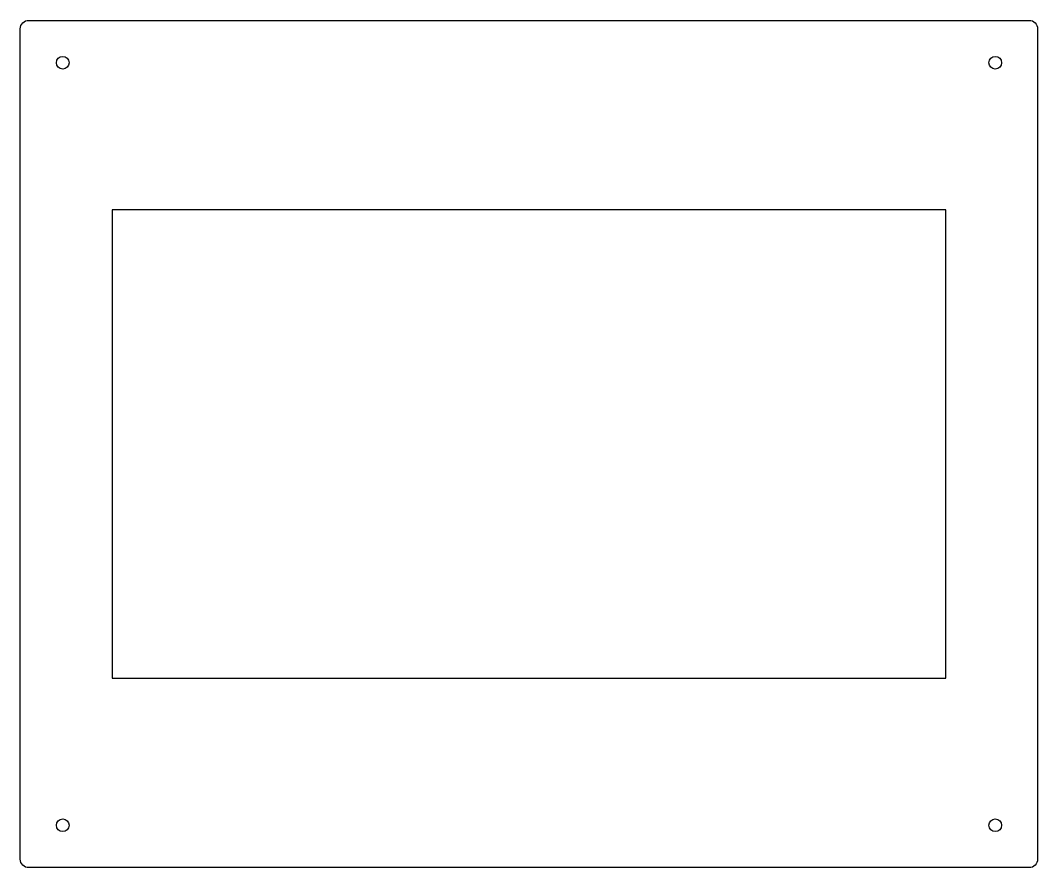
# Model space of a CAD drawing. Header units: millimetres. Extents: x -224 to 16, y -21 to 179.
import ezdxf

# ---------------------------------------------------------------- set-up
doc = ezdxf.new("R2010")
doc.units = ezdxf.units.MM
doc.layers.get('0').update_dxf_attribs({"linetype": 'CONTINUOUS'})

msp = doc.modelspace()

# ---------------------------------------------------------------- linework, layer by layer
msp.add_lwpolyline([(-224.41, 176.96, -0.414214), (-222.41, 178.96), (13.59, 178.96, -0.414214), (15.59, 176.96), (15.59, -19.04, -0.414214), (13.59, -21.04), (-222.41, -21.04, -0.414214), (-224.41, -19.04)], format="xyb", close=True)
msp.add_lwpolyline([(-6.1, 134.26), (-202.71, 134.26), (-202.71, 23.66), (-6.1, 23.66)], close=True)
for centre in [(-214.41, 168.96), (5.59, 168.96), (-214.41, -11.04), (5.59, -11.04)]:
    msp.add_circle(centre, 1.5)

doc.saveas('drawing.dxf')
